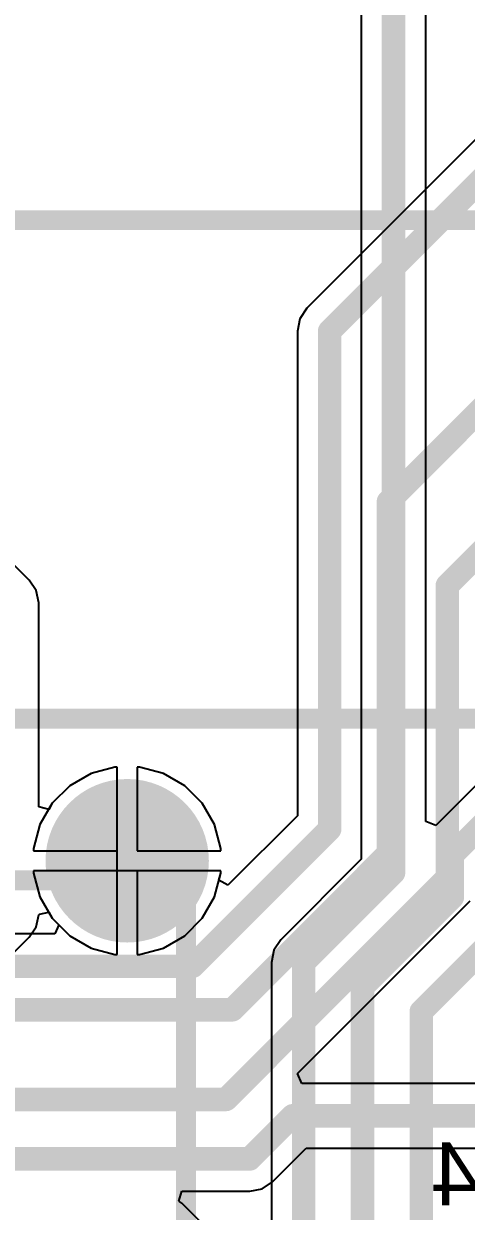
# Model space of a CAD drawing. Header units: inches. Extents: x -0.01 to 4.3, y -0.01 to 7.88.
# Drawn here: x 3.678 to 3.901, y 5.09 to 5.686 of the extents above; entities that cross this region are included whole.
import ezdxf

# ---------------------------------------------------------------- set-up
doc = ezdxf.new("R2010")
doc.units = ezdxf.units.IN
doc.header["$MEASUREMENT"] = 0
for name, color, linetype in [('Bottom Layer', 5, 'Continuous'), ('Bottom Overlay', 54, 'Continuous'), ('Bottom Solder', 6, 'Continuous'), ('Multi-Layer', 9, 'Continuous'), ('Pad Holes', 156, 'Continuous'), ('Top Layer', 1, 'Continuous'), ('Top Overlay', 2, 'Continuous'), ('Top Solder', 216, 'Continuous')]:
    doc.layers.add(name, color=color, linetype=linetype)
doc.styles.add('Arial', font='', dxfattribs={"height": 0.2})
doc.styles.get('Arial').set_extended_font_data('Arial')

# ---------------------------------------------------------------- blocks, each defined once
blk = doc.blocks.new('B______7')
at = {"layer": 'Bottom Layer'}
h = blk.add_hatch(color=5, dxfattribs=at)
edge = h.paths.add_edge_path()
edge.add_arc((-0.12795, 0.08858), 0.037, 0, 360)
h = blk.add_hatch(color=5, dxfattribs=at)
edge = h.paths.add_edge_path()
edge.add_arc((0.12795, 0.08858), 0.037, 0, 360)
h = blk.add_hatch(color=5, dxfattribs=at)
edge = h.paths.add_edge_path()
edge.add_arc((-0.12795, -0.08858), 0.037, 0, 360)
h = blk.add_hatch(color=5, dxfattribs=at)
edge = h.paths.add_edge_path()
edge.add_arc((0.12795, -0.08858), 0.037, 0, 360)
at = {"layer": 'Bottom Solder'}
h = blk.add_hatch(color=6, dxfattribs=at)
edge = h.paths.add_edge_path()
edge.add_arc((-0.12795, 0.08858), 0.041, 0, 360)
h = blk.add_hatch(color=6, dxfattribs=at)
edge = h.paths.add_edge_path()
edge.add_arc((0.12795, 0.08858), 0.041, 0, 360)
h = blk.add_hatch(color=6, dxfattribs=at)
edge = h.paths.add_edge_path()
edge.add_arc((-0.12795, -0.08858), 0.041, 0, 360)
h = blk.add_hatch(color=6, dxfattribs=at)
edge = h.paths.add_edge_path()
edge.add_arc((0.12795, -0.08858), 0.041, 0, 360)
at = {"layer": 'Multi-Layer'}
h = blk.add_hatch(color=9, dxfattribs=at)
edge = h.paths.add_edge_path()
edge.add_arc((-0.12795, 0.08858), 0.037, 0, 360)
h = blk.add_hatch(color=9, dxfattribs=at)
edge = h.paths.add_edge_path()
edge.add_arc((0.12795, 0.08858), 0.037, 0, 360)
h = blk.add_hatch(color=9, dxfattribs=at)
edge = h.paths.add_edge_path()
edge.add_arc((-0.12795, -0.08858), 0.037, 0, 360)
h = blk.add_hatch(color=9, dxfattribs=at)
edge = h.paths.add_edge_path()
edge.add_arc((0.12795, -0.08858), 0.037, 0, 360)
at = {"layer": 'Pad Holes'}
h = blk.add_hatch(color=7, dxfattribs=at)
edge = h.paths.add_edge_path()
edge.add_arc((-0.12795, 0.08858), 0.02, 0, 360)
h = blk.add_hatch(color=7, dxfattribs=at)
edge = h.paths.add_edge_path()
edge.add_arc((0.12795, 0.08858), 0.02, 0, 360)
h = blk.add_hatch(color=7, dxfattribs=at)
edge = h.paths.add_edge_path()
edge.add_arc((-0.12795, -0.08858), 0.02, 0, 360)
h = blk.add_hatch(color=7, dxfattribs=at)
edge = h.paths.add_edge_path()
edge.add_arc((0.12795, -0.08858), 0.02, 0, 360)
at = {"layer": 'Top Layer'}
h = blk.add_hatch(color=1, dxfattribs=at)
edge = h.paths.add_edge_path()
edge.add_arc((-0.12795, 0.08858), 0.037, 0, 360)
h = blk.add_hatch(color=1, dxfattribs=at)
edge = h.paths.add_edge_path()
edge.add_arc((0.12795, 0.08858), 0.037, 0, 360)
h = blk.add_hatch(color=1, dxfattribs=at)
edge = h.paths.add_edge_path()
edge.add_arc((-0.12795, -0.08858), 0.037, 0, 360)
h = blk.add_hatch(color=1, dxfattribs=at)
edge = h.paths.add_edge_path()
edge.add_arc((0.12795, -0.08858), 0.037, 0, 360)
at = {"layer": 'Top Solder'}
h = blk.add_hatch(color=216, dxfattribs=at)
edge = h.paths.add_edge_path()
edge.add_arc((-0.12795, 0.08858), 0.041, 0, 360)
h = blk.add_hatch(color=216, dxfattribs=at)
edge = h.paths.add_edge_path()
edge.add_arc((0.12795, 0.08858), 0.041, 0, 360)
h = blk.add_hatch(color=216, dxfattribs=at)
edge = h.paths.add_edge_path()
edge.add_arc((-0.12795, -0.08858), 0.041, 0, 360)
h = blk.add_hatch(color=216, dxfattribs=at)
edge = h.paths.add_edge_path()
edge.add_arc((0.12795, -0.08858), 0.041, 0, 360)
at = {"layer": 'Top Overlay'}
for points in [[(-0.11811, -0.11811, 0.01, 0.01, 0), (-0.11811, 0.11811, 0.01, 0.01, 0)], [(0.11811, 0.11811, 0.01, 0.01, 0), (-0.11811, 0.11811, 0.01, 0.01, 0)], [(0.11811, -0.11811, 0.01, 0.01, 0), (0.11811, 0.11811, 0.01, 0.01, 0)], [(0.11811, -0.11811, 0.01, 0.01, 0), (-0.11811, -0.11811, 0.01, 0.01, 0)]]:
    blk.add_lwpolyline(points, format="xyseb", dxfattribs=at)
for points in [[(-0.12061, 0.11811, 0.005, 0.005, 1), (-0.11561, 0.11811, 0.005, 0.005, 1)], [(-0.12061, 0.11811, 0.005, 0.005, 1), (-0.11561, 0.11811, 0.005, 0.005, 1)], [(0.11561, 0.11811, 0.005, 0.005, 1), (0.12061, 0.11811, 0.005, 0.005, 1)], [(0.11561, 0.11811, 0.005, 0.005, 1), (0.12061, 0.11811, 0.005, 0.005, 1)], [(-0.12061, -0.11811, 0.005, 0.005, 1), (-0.11561, -0.11811, 0.005, 0.005, 1)], [(-0.12061, -0.11811, 0.005, 0.005, 1), (-0.11561, -0.11811, 0.005, 0.005, 1)], [(0.11561, -0.11811, 0.005, 0.005, 1), (0.12061, -0.11811, 0.005, 0.005, 1)], [(0.11561, -0.11811, 0.005, 0.005, 1), (0.12061, -0.11811, 0.005, 0.005, 1)]]:
    blk.add_lwpolyline(points, format="xyseb", close=True, dxfattribs=at)
blk = doc.blocks.new('B___P____31')
at = {"layer": 'Top Overlay'}
for points in [[(0.4, 1.05, 0.01, 0.01, 0), (-0.4, 1.05, 0.01, 0.01, 0)], [(0.15, 1.05, 0.01, 0.01, 0), (-0.15, 1.05, 0.01, 0.01, 0)], [(0.15, 0.8, 0.01, 0.01, 0), (-0.15, 0.8, 0.01, 0.01, 0)]]:
    blk.add_lwpolyline(points, format="xyseb", dxfattribs=at)

msp = doc.modelspace()

# ---------------------------------------------------------------- linework, layer by layer
at = {"layer": 'Bottom Layer'}
for p, q in [((3.98644, 5.70878), (3.82048, 5.54282)), ((3.82048, 5.54282), (3.81696, 5.53756)), ((3.81696, 5.53756), (3.81573, 5.53135)), ((3.81573, 5.53135), (3.81573, 5.28836)), ((3.72413, 5.31275), (3.71217, 5.30954)), ((3.72531, 5.31275), (3.72413, 5.31275)), ((3.72531, 5.27075), (3.72531, 5.31275)), ((3.7365, 5.31275), (3.73531, 5.31275)), ((3.73531, 5.31275), (3.73531, 5.27075)), ((3.74846, 5.30954), (3.7365, 5.31275)), ((3.71217, 5.30954), (3.70146, 5.30336)), ((3.75917, 5.30336), (3.74846, 5.30954)), ((3.70146, 5.30336), (3.69271, 5.29461)), ((3.76792, 5.29461), (3.75917, 5.30336)), ((3.69271, 5.29461), (3.68652, 5.28389)), ((3.77411, 5.28389), (3.76792, 5.29461)), ((3.81573, 5.28836), (3.78087, 5.2535)), ((3.68652, 5.28389), (3.68331, 5.27194)), ((3.77731, 5.27194), (3.77411, 5.28389)), ((3.68331, 5.27194), (3.68331, 5.27075)), ((3.68331, 5.27075), (3.72531, 5.27075)), ((3.73531, 5.27075), (3.77731, 5.27075)), ((3.77731, 5.27075), (3.77731, 5.27194)), ((3.73031, 5.26075), (3.68331, 5.26075)), ((3.68331, 5.26075), (3.68331, 5.25956)), ((3.68331, 5.25956), (3.68652, 5.24761)), ((3.77731, 5.26075), (3.73031, 5.26075)), ((3.77639, 5.25609), (3.77731, 5.25956)), ((3.77731, 5.25956), (3.77731, 5.26075)), ((3.78087, 5.2535), (3.77639, 5.25609)), ((3.68652, 5.24761), (3.69271, 5.23689)), ((3.81584, 5.15909), (3.90247, 5.24572)), ((3.69271, 5.23689), (3.69592, 5.23368)), ((3.694, 5.22906), (3.58946, 5.22906)), ((3.69592, 5.23368), (3.694, 5.22906)), ((3.81791, 5.15409), (3.81584, 5.15909)), ((3.95086, 5.15409), (3.81791, 5.15409)), ((3.80328, 5.10477), (3.82016, 5.12166)), ((3.82016, 5.12166), (3.95086, 5.12166)), ((3.79802, 5.10126), (3.80328, 5.10477)), ((3.75626, 5.09502), (3.75777, 5.10002)), ((3.75777, 5.10002), (3.79181, 5.10002)), ((3.79181, 5.10002), (3.79802, 5.10126)), ((3.75768, 5.09407), (3.75626, 5.09502)), ((3.88454, 4.96721), (3.75768, 5.09407))]:
    msp.add_line(p, q, dxfattribs=at)
for points in [[(3.83195, 5.53135, 0.01181, 0.01181, 0), (4.03759, 5.737, 0.01181, 0.01181, 0)], [(3.86147, 5.44588, 0.01181, 0.01181, 0), (3.97238, 5.55678, 0.01181, 0.01181, 0)], [(3.891, 5.40379, 0.01181, 0.01181, 0), (4.02421, 5.537, 0.01181, 0.01181, 0)], [(3.83195, 5.28165, 0.01181, 0.01181, 0), (3.83195, 5.53135, 0.01181, 0.01181, 0)], [(3.86147, 5.26942, 0.01181, 0.01181, 0), (3.86147, 5.44588, 0.01181, 0.01181, 0)], [(3.891, 5.25718, 0.01181, 0.01181, 0), (3.891, 5.40379, 0.01181, 0.01181, 0)], [(3.76314, 5.21284, 0.01181, 0.01181, 0), (3.83195, 5.28165, 0.01181, 0.01181, 0)], [(3.78309, 5.19103, 0.01181, 0.01181, 0), (3.86147, 5.26942, 0.01181, 0.01181, 0)], [(3.77989, 5.14607, 0.01181, 0.01181, 0), (3.891, 5.25718, 0.01181, 0.01181, 0)], [(3.53124, 5.21284, 0.01181, 0.01181, 0), (3.76314, 5.21284, 0.01181, 0.01181, 0)], [(3.5222, 5.19103, 0.01181, 0.01181, 0), (3.78309, 5.19103, 0.01181, 0.01181, 0)], [(3.65029, 5.14607, 0.01181, 0.01181, 0), (3.77989, 5.14607, 0.01181, 0.01181, 0)], [(3.79181, 5.11624, 0.01181, 0.01181, 0), (3.81345, 5.13787, 0.01181, 0.01181, 0)], [(3.81345, 5.13787, 0.01181, 0.01181, 0), (3.98622, 5.13787, 0.01181, 0.01181, 0)], [(3.16428, 5.11624, 0.01181, 0.01181, 0), (3.79181, 5.11624, 0.01181, 0.01181, 0)]]:
    msp.add_lwpolyline(points, format="xyseb", dxfattribs=at)
for points in [[(3.82899, 5.53135, 0.00591, 0.00591, 1), (3.8349, 5.53135, 0.00591, 0.00591, 1)], [(3.82899, 5.53135, 0.00591, 0.00591, 1), (3.8349, 5.53135, 0.00591, 0.00591, 1)], [(3.85852, 5.44588, 0.00591, 0.00591, 1), (3.86443, 5.44588, 0.00591, 0.00591, 1)], [(3.85852, 5.44588, 0.00591, 0.00591, 1), (3.86443, 5.44588, 0.00591, 0.00591, 1)], [(3.88805, 5.40379, 0.00591, 0.00591, 1), (3.89395, 5.40379, 0.00591, 0.00591, 1)], [(3.88805, 5.40379, 0.00591, 0.00591, 1), (3.89395, 5.40379, 0.00591, 0.00591, 1)], [(3.82899, 5.28165, 0.00591, 0.00591, 1), (3.8349, 5.28165, 0.00591, 0.00591, 1)], [(3.82899, 5.28165, 0.00591, 0.00591, 1), (3.8349, 5.28165, 0.00591, 0.00591, 1)], [(3.85852, 5.26942, 0.00591, 0.00591, 1), (3.86443, 5.26942, 0.00591, 0.00591, 1)], [(3.85852, 5.26942, 0.00591, 0.00591, 1), (3.86443, 5.26942, 0.00591, 0.00591, 1)], [(3.88805, 5.25718, 0.00591, 0.00591, 1), (3.89395, 5.25718, 0.00591, 0.00591, 1)], [(3.88805, 5.25718, 0.00591, 0.00591, 1), (3.89395, 5.25718, 0.00591, 0.00591, 1)], [(3.76019, 5.21284, 0.00591, 0.00591, 1), (3.76609, 5.21284, 0.00591, 0.00591, 1)], [(3.76019, 5.21284, 0.00591, 0.00591, 1), (3.76609, 5.21284, 0.00591, 0.00591, 1)], [(3.78014, 5.19103, 0.00591, 0.00591, 1), (3.78604, 5.19103, 0.00591, 0.00591, 1)], [(3.78014, 5.19103, 0.00591, 0.00591, 1), (3.78604, 5.19103, 0.00591, 0.00591, 1)], [(3.77693, 5.14607, 0.00591, 0.00591, 1), (3.78284, 5.14607, 0.00591, 0.00591, 1)], [(3.77693, 5.14607, 0.00591, 0.00591, 1), (3.78284, 5.14607, 0.00591, 0.00591, 1)], [(3.81049, 5.13787, 0.00591, 0.00591, 1), (3.8164, 5.13787, 0.00591, 0.00591, 1)], [(3.81049, 5.13787, 0.00591, 0.00591, 1), (3.8164, 5.13787, 0.00591, 0.00591, 1)], [(3.78886, 5.11624, 0.00591, 0.00591, 1), (3.79477, 5.11624, 0.00591, 0.00591, 1)], [(3.78886, 5.11624, 0.00591, 0.00591, 1), (3.79477, 5.11624, 0.00591, 0.00591, 1)]]:
    msp.add_lwpolyline(points, format="xyseb", close=True, dxfattribs=at)
at = {"layer": 'Top Layer'}
for p, q in [((3.84778, 6.41495), (3.84778, 5.2665)), ((3.88022, 5.28549), (3.88022, 6.41495)), ((3.68116, 5.40653), (3.58784, 5.49985)), ((3.68468, 5.40127), (3.68116, 5.40653)), ((3.68591, 5.39507), (3.68468, 5.40127)), ((3.68591, 5.29284), (3.68591, 5.39507)), ((3.96192, 5.36012), (3.88522, 5.28342)), ((3.72413, 5.31275), (3.71217, 5.30954)), ((3.72531, 5.31275), (3.72413, 5.31275)), ((3.72531, 5.26575), (3.72531, 5.31275)), ((3.7365, 5.31275), (3.73531, 5.31275)), ((3.73531, 5.31275), (3.73531, 5.27075)), ((3.74846, 5.30954), (3.7365, 5.31275)), ((3.71217, 5.30954), (3.70146, 5.30336)), ((3.75917, 5.30336), (3.74846, 5.30954)), ((3.70146, 5.30336), (3.69271, 5.29461)), ((3.76792, 5.29461), (3.75917, 5.30336)), ((3.69271, 5.29461), (3.69091, 5.2915)), ((3.77411, 5.28389), (3.76792, 5.29461)), ((3.69091, 5.2915), (3.68591, 5.29284)), ((3.77731, 5.27194), (3.77411, 5.28389)), ((3.88522, 5.28342), (3.88022, 5.28549)), ((3.73531, 5.27075), (3.77731, 5.27075)), ((3.77731, 5.27075), (3.77731, 5.27194)), ((3.72531, 5.21875), (3.72531, 5.26575)), ((3.84778, 5.2665), (3.80743, 5.22614)), ((3.77731, 5.26075), (3.73531, 5.26075)), ((3.73531, 5.26075), (3.73531, 5.21875)), ((3.77411, 5.24761), (3.77731, 5.25956)), ((3.77731, 5.25956), (3.77731, 5.26075)), ((3.76792, 5.23689), (3.77411, 5.24761)), ((3.68468, 5.23265), (3.68588, 5.23871)), ((3.68588, 5.23871), (3.68623, 5.23893)), ((3.68623, 5.23893), (3.69091, 5.24)), ((3.69091, 5.24), (3.69271, 5.23689)), ((3.69271, 5.23689), (3.70146, 5.22814)), ((3.75917, 5.22814), (3.76792, 5.23689)), ((3.68116, 5.22739), (3.68468, 5.23265)), ((3.50874, 5.05497), (3.68116, 5.22739)), ((3.70146, 5.22814), (3.71217, 5.22195)), ((3.74846, 5.22195), (3.75917, 5.22814)), ((3.80743, 5.22614), (3.80392, 5.22088)), ((3.71217, 5.22195), (3.72413, 5.21875)), ((3.72413, 5.21875), (3.72531, 5.21875)), ((3.73531, 5.21875), (3.7365, 5.21875)), ((3.7365, 5.21875), (3.74846, 5.22195)), ((3.80392, 5.22088), (3.80268, 5.21468)), ((3.80268, 5.21468), (3.80268, 5.01262))]:
    msp.add_line(p, q, dxfattribs=at)
for points in [[(3.864, 5.25978, 0.01181, 0.01181, 0), (3.864, 6.446, 0.01181, 0.01181, 0)], [(3.89353, 5.2688, 0.01181, 0.01181, 0), (4.05628, 5.43155, 0.01181, 0.01181, 0)], [(3.89353, 5.24755, 0.01181, 0.01181, 0), (3.89353, 5.2688, 0.01181, 0.01181, 0)], [(3.8189, 5.21468, 0.01181, 0.01181, 0), (3.864, 5.25978, 0.01181, 0.01181, 0)], [(3.84843, 5.20245, 0.01181, 0.01181, 0), (3.89353, 5.24755, 0.01181, 0.01181, 0)], [(3.87795, 5.19021, 0.01181, 0.01181, 0), (3.92306, 5.23532, 0.01181, 0.01181, 0)], [(3.8189, 5.0059, 0.01181, 0.01181, 0), (3.8189, 5.21468, 0.01181, 0.01181, 0)], [(3.84843, 4.99367, 0.01181, 0.01181, 0), (3.84843, 5.20245, 0.01181, 0.01181, 0)], [(3.87795, 4.98144, 0.01181, 0.01181, 0), (3.87795, 5.19021, 0.01181, 0.01181, 0)]]:
    msp.add_lwpolyline(points, format="xyseb", dxfattribs=at)
for points in [[(3.89057, 5.2688, 0.00591, 0.00591, 1), (3.89648, 5.2688, 0.00591, 0.00591, 1)], [(3.89057, 5.2688, 0.00591, 0.00591, 1), (3.89648, 5.2688, 0.00591, 0.00591, 1)], [(3.86105, 5.25978, 0.00591, 0.00591, 1), (3.86695, 5.25978, 0.00591, 0.00591, 1)], [(3.86105, 5.25978, 0.00591, 0.00591, 1), (3.86695, 5.25978, 0.00591, 0.00591, 1)], [(3.89057, 5.24755, 0.00591, 0.00591, 1), (3.89648, 5.24755, 0.00591, 0.00591, 1)], [(3.89057, 5.24755, 0.00591, 0.00591, 1), (3.89648, 5.24755, 0.00591, 0.00591, 1)], [(3.81595, 5.21468, 0.00591, 0.00591, 1), (3.82185, 5.21468, 0.00591, 0.00591, 1)], [(3.81595, 5.21468, 0.00591, 0.00591, 1), (3.82185, 5.21468, 0.00591, 0.00591, 1)], [(3.84547, 5.20245, 0.00591, 0.00591, 1), (3.85138, 5.20245, 0.00591, 0.00591, 1)], [(3.84547, 5.20245, 0.00591, 0.00591, 1), (3.85138, 5.20245, 0.00591, 0.00591, 1)], [(3.875, 5.19021, 0.00591, 0.00591, 1), (3.88091, 5.19021, 0.00591, 0.00591, 1)], [(3.875, 5.19021, 0.00591, 0.00591, 1), (3.88091, 5.19021, 0.00591, 0.00591, 1)]]:
    msp.add_lwpolyline(points, format="xyseb", close=True, dxfattribs=at)

# ---------------------------------------------------------------- block references
for name, p, rotation in [('B___P____31', (3.811, 6.387), 180), ('B______7', (3.64173, 5.1378), 270)]:
    msp.add_blockref(name, p, dxfattribs=dict(rotation=rotation))

# ---------------------------------------------------------------- texts
at = {"layer": 'Bottom Overlay', "style": 'Arial', "text_generation_flag": 2}
msp.add_text('R4', height=0.031496, dxfattribs=at).set_placement((3.939, 5.093))

doc.saveas('drawing.dxf')
